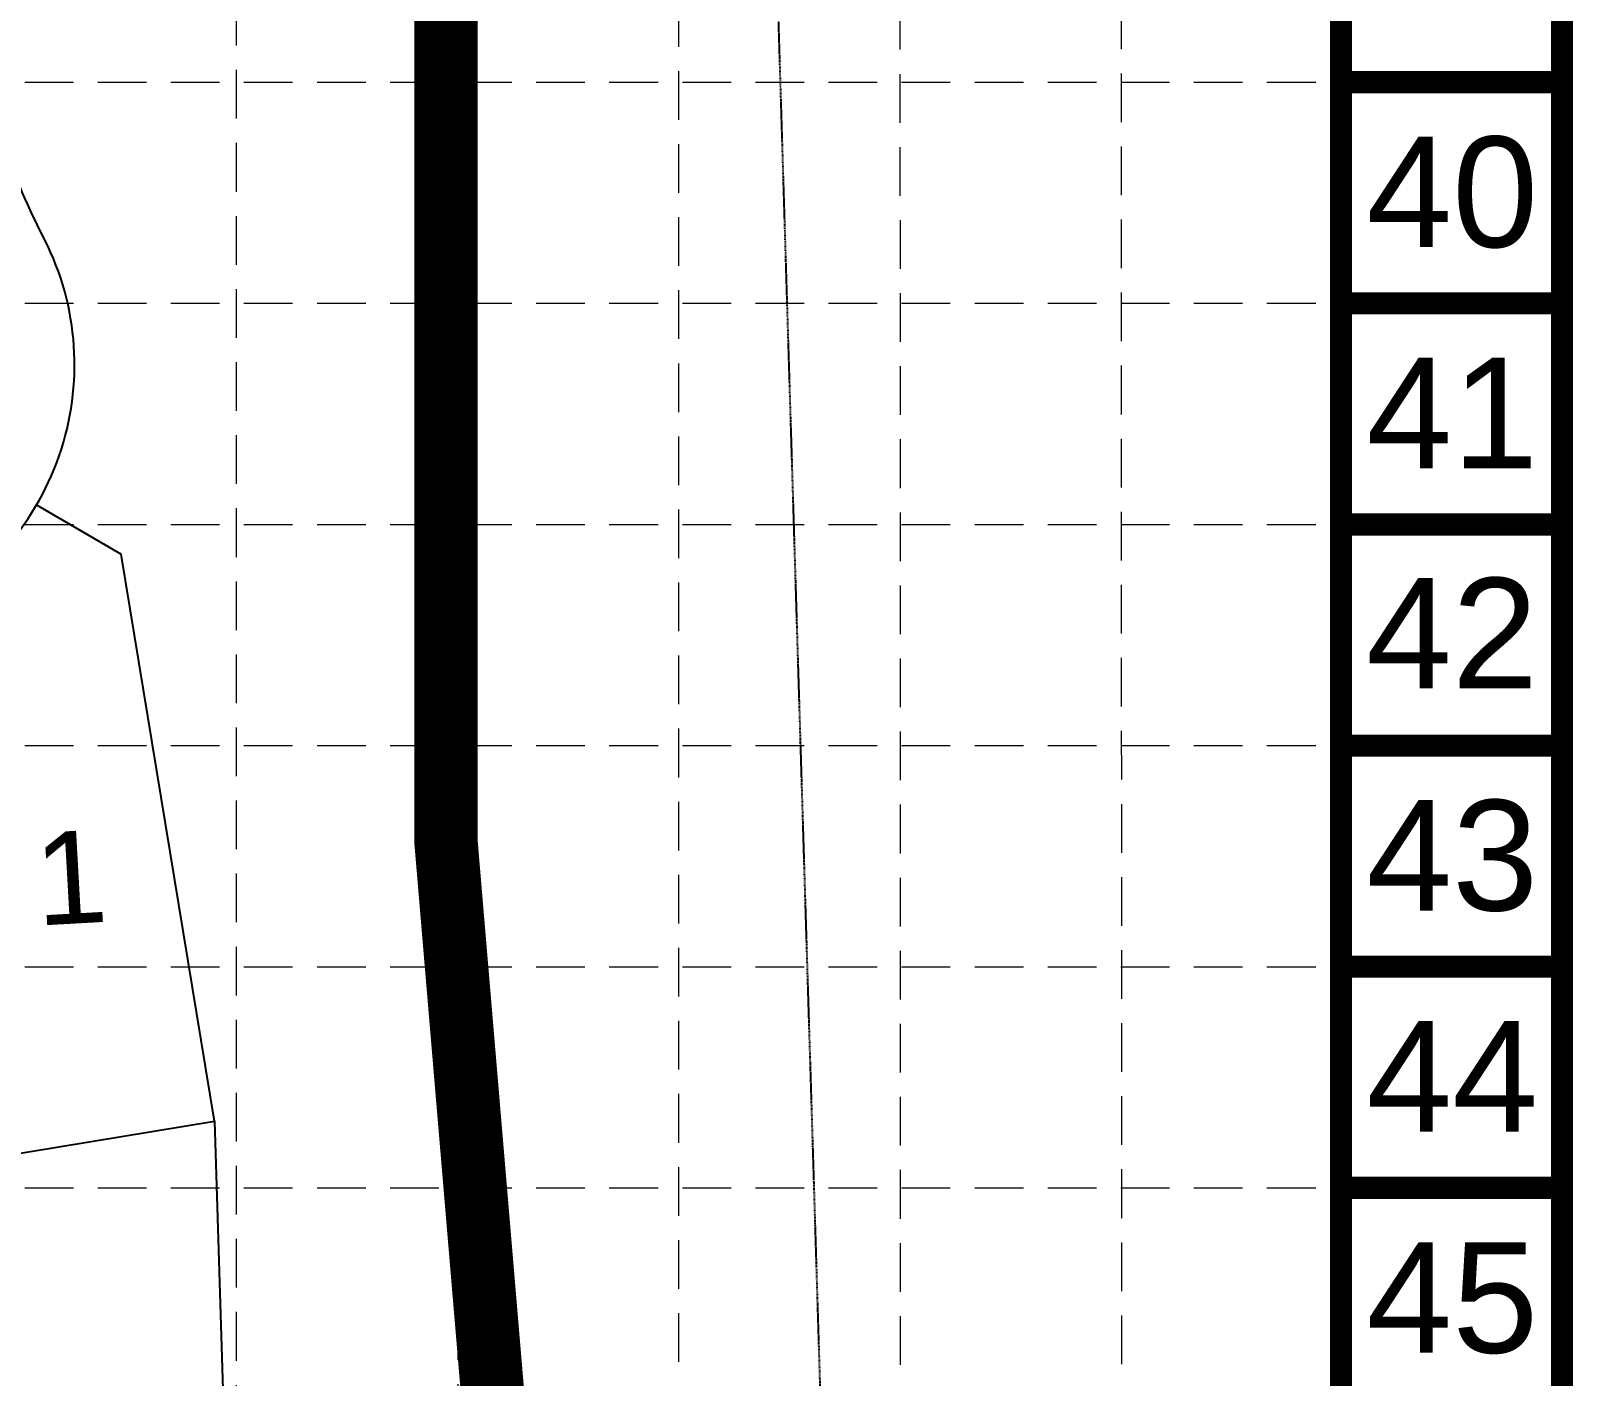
# Model space of a CAD drawing. Header units: feet. Extents: x 7707 to 9528, y 2602 to 5512.
# Drawn here: x 9211.4 to 9528, y 3428.5 to 3704.7 of the extents above; entities that cross this region are included whole.
import ezdxf
from ezdxf.enums import TextEntityAlignment as Align

# ---------------------------------------------------------------- set-up
doc = ezdxf.new("R2010")
doc.units = ezdxf.units.FT
doc.header["$LTSCALE"] = 0.4
doc.header["$MEASUREMENT"] = 0
doc.linetypes.add('HIDDEN', pattern=[0.375, 0.25, -0.125])
doc.linetypes.add('PHANTOM2', pattern=[1.25, 0.625, -0.125, 0.125, -0.125, 0.125, -0.125])
for name, color, linetype in [('1 LOT NUMBER', 7, 'Continuous'), ('BASE', 7, 'Continuous'), ('BNDY', 7, 'PHANTOM2'), ('ECB', 84, 'Continuous'), ('grid', 254, 'HIDDEN'), ('LOTLINE', 7, 'Continuous'), ('ROW', 7, 'Continuous')]:
    doc.layers.add(name, color=color, linetype=linetype)
doc.styles.get("Standard").update_dxf_attribs({"font": 'ARIAL.TTF'})

msp = doc.modelspace()

# ---------------------------------------------------------------- linework, layer by layer
at = {"layer": 'BASE', "const_width": 4.54}
for points in [[(9525.7, 2604.55), (9525.7, 5510.1), (7709.73, 5510.1), (7709.73, 2604.55)], [(9480.3, 2649.95), (9480.3, 5464.7), (7755.13, 5464.7), (7755.13, 2649.95)]]:
    msp.add_lwpolyline(points, close=True, dxfattribs=at)
for points in [[(9525.7, 3694.13), (9480.3, 3694.13)], [(9525.7, 3648.73), (9480.3, 3648.73)], [(9525.7, 3603.33), (9480.3, 3603.33)], [(9525.7, 3557.94), (9480.3, 3557.94)], [(9525.7, 3512.54), (9480.3, 3512.54)], [(9525.7, 3467.14), (9480.3, 3467.14)]]:
    msp.add_lwpolyline(points, dxfattribs=at)
at = {"layer": 'BNDY', "flags": 128}
msp.add_lwpolyline([(9337.77, 4731.57, -0.000728), (9341.19, 4727.48), (9366.44, 4697.24), (9451.7, 4595.13, 0.025633), (9498.65, 4544.41), (9445.6, 4489.99), (9344.14, 4385.91), (9378.39, 3261.02)], format="xyb", dxfattribs=at)
at = {"layer": 'ECB', "color": 5, "const_width": 13}
msp.add_lwpolyline([(9388.21, 4581.41), (9363, 4561.07), (9327.67, 4516.17), (9312.86, 4388.2), (9285.99, 4044.93), (9285.99, 4021.1), (9296.59, 3991.96), (9296.59, 3946.06), (9296.59, 3538.38), (9320.16, 3259.45)], dxfattribs=at)
at = {"layer": 'grid', "color": 252, "linetype": 'HIDDEN', "lineweight": 0, "ltscale": 100}
for p, q in [((9253.65, 2831.65), (9253.51, 5465.72)), ((9299.13, 2831.8), (9298.91, 5465.72)), ((9344.44, 2831.41), (9344.31, 5465.72)), ((9389.94, 2830.81), (9389.71, 5465.72)), ((9435.37, 2830.94), (9435.11, 5465.72)), ((7755.13, 3694.13), (9480.3, 3694.13)), ((7755.13, 3648.73), (9480.3, 3648.73)), ((7755.13, 3603.33), (9480.3, 3603.33)), ((7755.13, 3557.94), (9480.3, 3557.94)), ((7755.13, 3512.54), (9480.3, 3512.54)), ((7755.13, 3467.14), (9480.3, 3467.14))]:
    msp.add_line(p, q, dxfattribs=at)
at = {"layer": 'LOTLINE'}
for p, q in [((9212.57, 3607.35), (9229.9, 3597.22)), ((9249.11, 3480.81), (9229.9, 3597.22)), ((9154.01, 3465.15), (9249.11, 3480.81)), ((9249.11, 3480.81), (9255.92, 3257.29))]:
    msp.add_line(p, q, dxfattribs=at)
at = {"layer": 'ROW'}
for centre, radius, start, end in [((9288.82, 3703.68), 85.5, 179.7867, 208.3054), ((9163.36, 3636.11), 57, 296.2636, 28.3054)]:
    msp.add_arc(centre, radius, start, end, dxfattribs=at)

# ---------------------------------------------------------------- texts
at = {"layer": '1 LOT NUMBER'}
msp.add_text('1', height=19, rotation=3.22, dxfattribs=at).set_placement((9212.2, 3530.45), align=Align.MIDDLE_LEFT)
at = {"layer": 'BASE'}
for s, p in [('40', (9503.16, 3671.62)), ('41', (9503.16, 3626.22)), ('42', (9503.11, 3581.01)), ('43', (9503.16, 3535.42)), ('44', (9503.16, 3490.02)), ('45', (9503.16, 3444.62))]:
    msp.add_text(s, height=22.7, dxfattribs=at).set_placement(p, align=Align.MIDDLE_CENTER)

doc.saveas('drawing.dxf')
